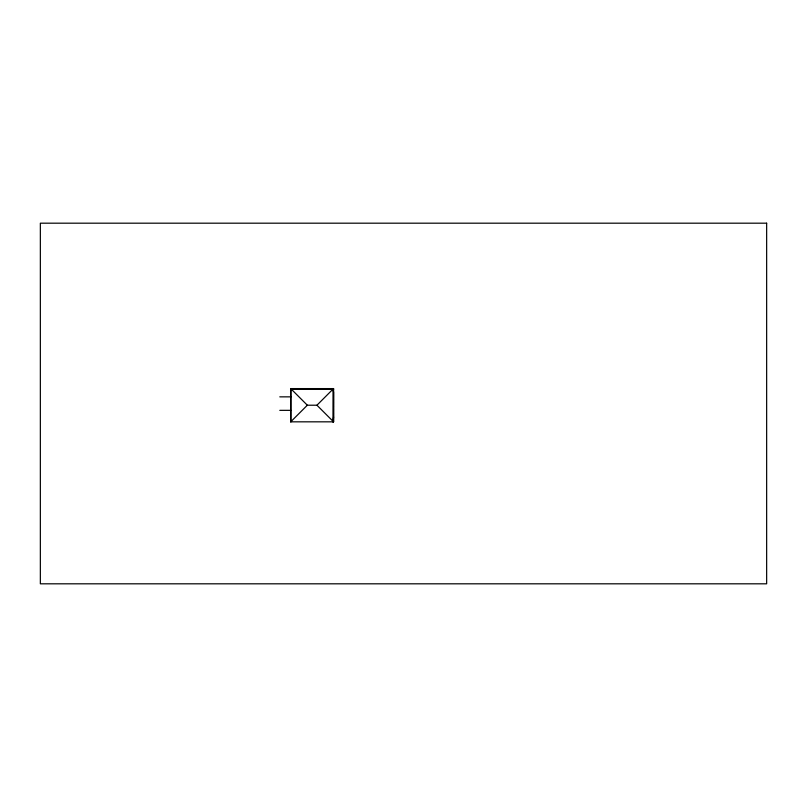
<?xml version="1.0" encoding="UTF-8"?>
<svg xmlns="http://www.w3.org/2000/svg" width="807" height="807" viewBox="0 0 807 807"><rect width="100%" height="100%" fill="white"/><g stroke="black" fill="none" stroke-linecap="round" stroke-linejoin="round"><path stroke-width="1.21" d="M333.553 421.385L333.563 416.957M290.722 421.829L307.336 405.215L316.939 405.215L333.553 388.591L333.553 421.829L290.722 421.829L290.722 388.591L333.553 388.591M290.722 388.893L333.553 388.893M290.671 389.226L333.604 389.186M290.722 389.337L333.553 389.277M333.604 392.363L333.039 388.843M333.604 392.656L333.604 395.834M333.604 396.126L333.604 399.304M279.787 396.852L290.863 396.852M333.604 399.596L333.604 402.774M333.604 403.066L333.604 406.244M333.604 406.536L333.604 409.714M333.604 410.006L333.604 413.184M279.787 410.349L290.863 410.349M333.604 413.487L333.604 416.654M333.604 416.957L333.039 421.879M333.604 421.526L332.948 421.829M316.939 405.215L333.553 421.829M290.722 388.591L307.336 405.215M333.432 388.893L333.372 421.829M333.261 388.893L333.261 421.829M294.908 389.367L294.747 389.226M291.024 388.843L291.065 389.408M290.893 388.893L290.893 421.829M766.65 223.186L40.35 223.186L40.35 583.814L766.65 583.814L766.65 223.186"/></g></svg>
